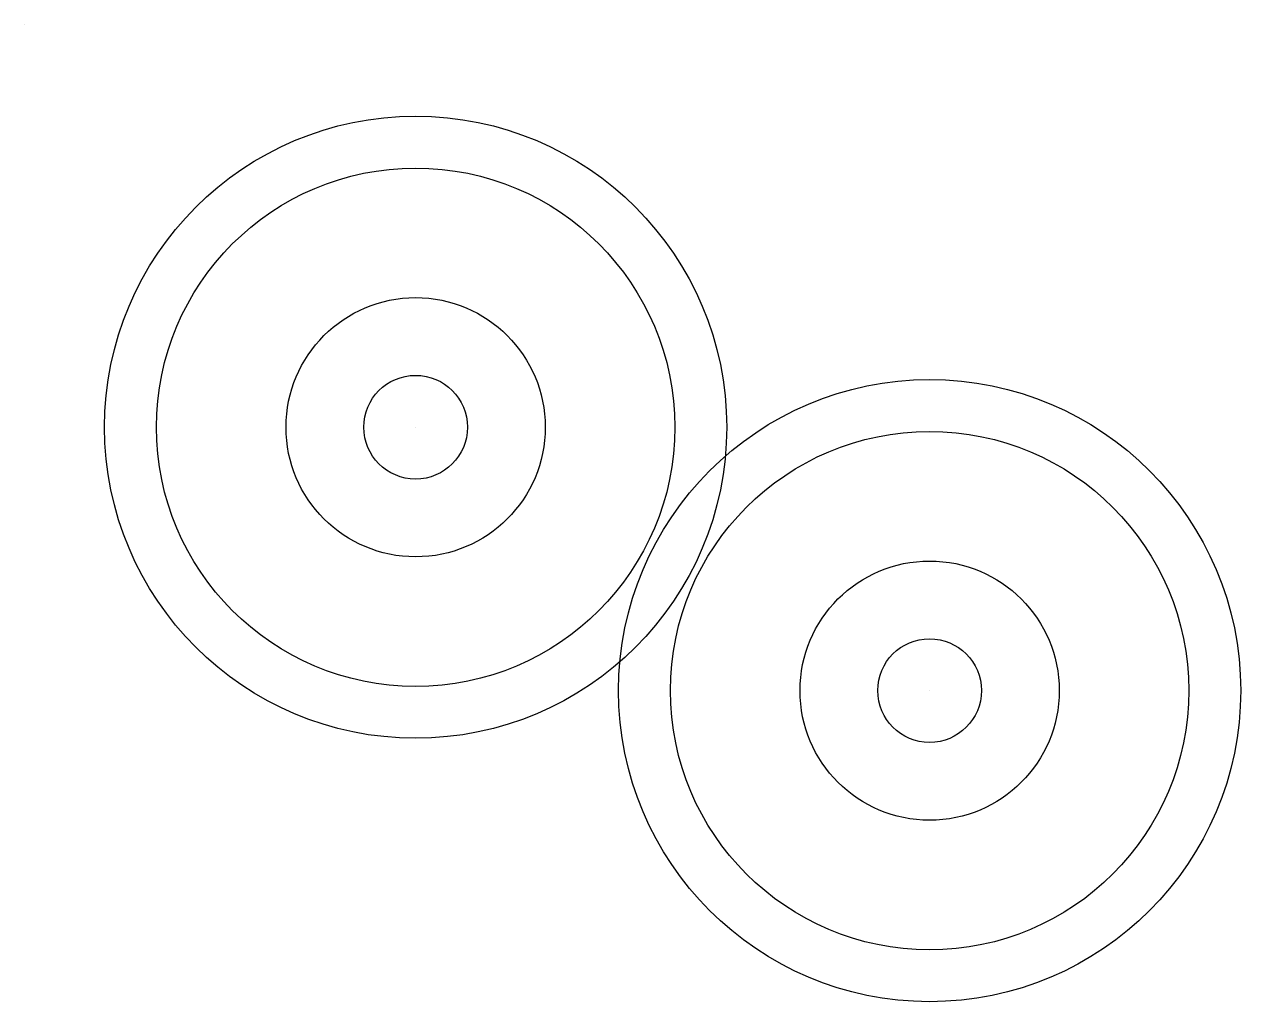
# Model space of a CAD drawing. Header units: millimetres. Extents: x -353 to 116, y -120 to 257.
import ezdxf

# ---------------------------------------------------------------- set-up
doc = ezdxf.new("R2010")
doc.units = ezdxf.units.MM
doc.header["$MEASUREMENT"] = 0
doc.layers.add('outline', color=244, linetype='Continuous', lineweight=30)

msp = doc.modelspace()

# ---------------------------------------------------------------- linework, layer by layer
at = {"layer": 'outline', "extrusion": (0, -1, 0)}
for points, elevation in [([(-353.33, 0), (-353.33, 100), (-353.33, 40), (-353.33, 120)], -257.06), ([(-202.37, 0), (-202.37, 100), (-202.37, 40), (-202.37, 120)], -101.62)]:
    msp.add_lwpolyline(points, dxfattribs=dict(at, elevation=elevation))
msp.add_lwpolyline([(-4.08, -48.24), (-4.08, 51.76), (-4.08, -8.24), (-4.08, 71.76)], dxfattribs=at)
at = {"layer": 'outline'}
for centre, radius in [((-202.37, 101.62, 70), 120), ((-202.37, 101.62, 120), 100), ((-202.37, 101.62), 50), ((-202.37, 101.62, 50), 20), ((-202.37, 101.62, 80), 20), ((-4.08, 0, 21.76), 120), ((-4.08, 0, 71.76), 100), ((-4.08, 0, -48.24), 50), ((-4.08, 0, 1.76), 20), ((-4.08, 0, 31.76), 20)]:
    msp.add_circle(centre, radius, dxfattribs=at)

doc.saveas('drawing.dxf')
